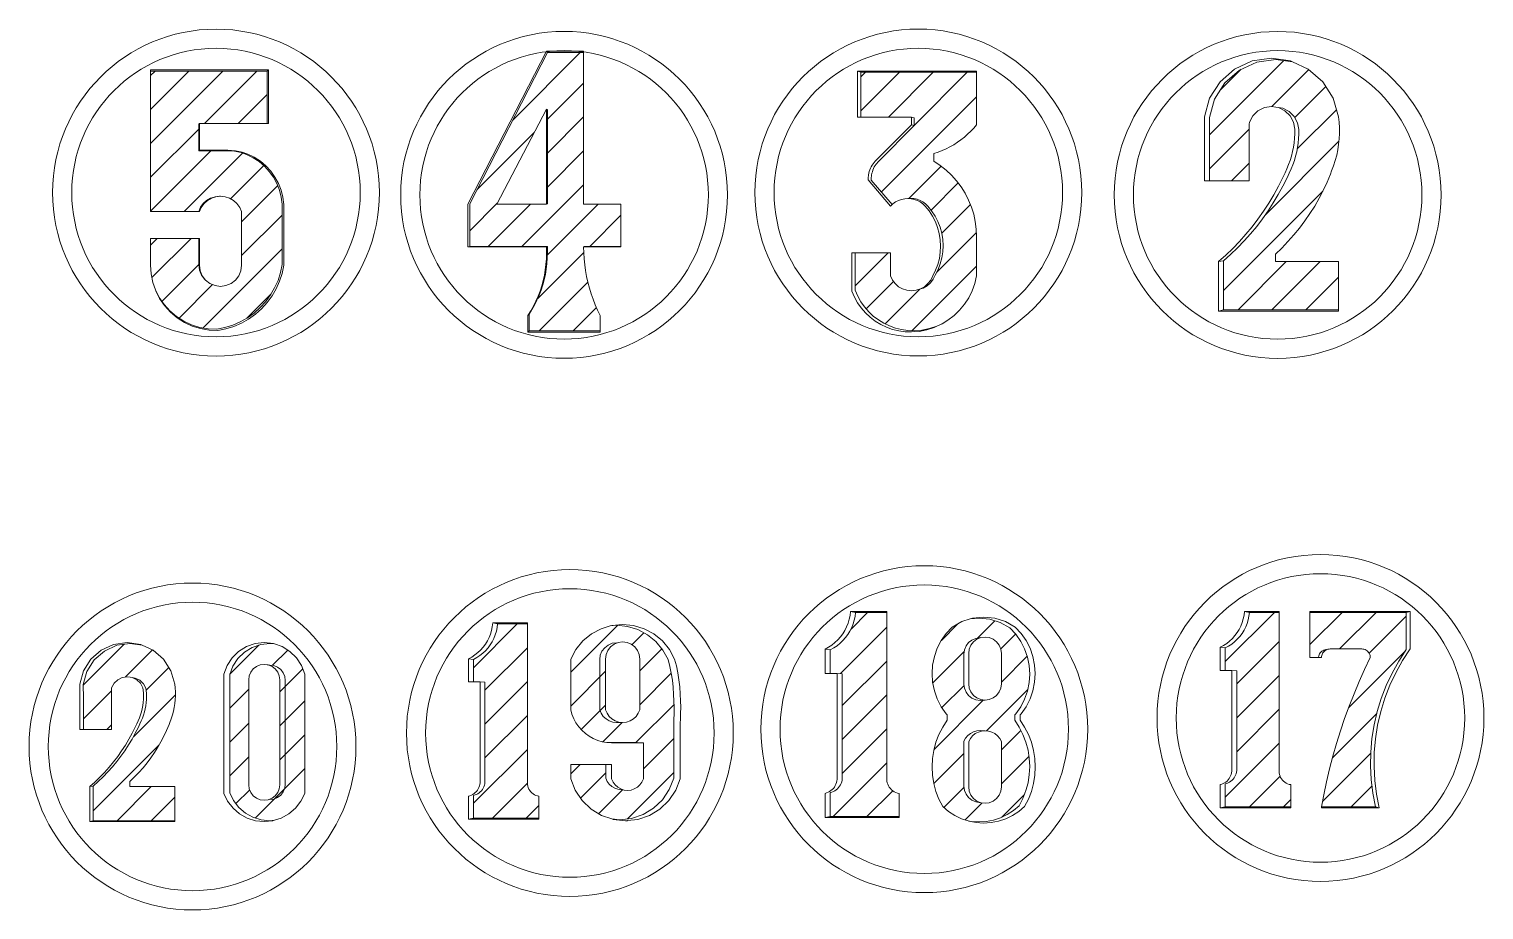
# Model space of a CAD drawing. Header units: inches. Extents: x 8 to 1469, y -316 to 465.
# Drawn here: x 449.8 to 525.7, y 419.1 to 465 of the extents above; entities that cross this region are included whole.
import ezdxf

# ---------------------------------------------------------------- set-up
doc = ezdxf.new("R2010")
doc.units = ezdxf.units.IN
doc.header["$MEASUREMENT"] = 0
pattern_1 = [(45, (3377.5813, -747.2396), (-0.8838835, 0.8838835), [])]

msp = doc.modelspace()

# ---------------------------------------------------------------- hatches: boundary and pattern name
at = {"lineweight": 20}
h = msp.add_hatch(dxfattribs=at)
h.set_pattern_fill('ANSI31', color=0, scale=10)
h.set_pattern_definition(pattern_1)
h.paths.add_polyline_path([(478.738, 463.801), (476.849, 463.801), (472.794, 455.903), (472.794, 453.688), (476.849, 453.688), (476.85, 453.356), (476.843, 453.073), (476.823, 452.79), (476.789, 452.508), (476.741, 452.228), (476.68, 451.951), (476.606, 451.678), (476.518, 451.408), (476.417, 451.143), (476.303, 450.883), (476.177, 450.628), (476.039, 450.381), (475.889, 450.14), (475.889, 449.286), (479.601, 449.286), (479.601, 450.075), (479.466, 450.354), (479.342, 450.638), (479.229, 450.927), (479.128, 451.219), (479.038, 451.516), (478.96, 451.816), (478.893, 452.118), (478.838, 452.423), (478.795, 452.73), (478.764, 453.038), (478.745, 453.348), (478.738, 453.688), (480.678, 453.688), (480.678, 455.895), (478.738, 455.895)])
h.paths.add_polyline_path([(476.798, 460.853), (476.849, 460.813), (476.849, 455.903), (476.798, 455.895), (474.212, 455.895)], flags=16)
h = msp.add_hatch(dxfattribs=at)
h.set_pattern_fill('ANSI31', color=0, scale=10)
h.set_pattern_definition(pattern_1)
h.paths.add_polyline_path([(518.114, 452.892), (514.818, 452.892), (514.818, 453.28), (515.154, 453.601), (515.477, 453.936), (515.786, 454.284), (516.08, 454.644), (516.359, 455.015), (516.623, 455.398), (516.871, 455.792), (517.102, 456.195), (517.317, 456.608), (517.514, 457.029), (517.694, 457.458), (517.755, 457.625), (517.856, 457.894), (517.944, 458.167), (518.017, 458.445), (518.076, 458.727), (518.119, 459.011), (518.148, 459.296), (518.162, 459.583), (518.161, 459.871), (518.145, 460.158), (518.114, 460.443), (517.837, 461.416), (517.295, 462.27), (516.534, 462.936), (515.708, 463.316), (514.844, 463.441), (513.853, 463.297), (512.943, 462.879), (512.189, 462.22), (511.652, 461.374), (511.378, 460.411), (511.387, 459.409), (511.387, 457.105), (513.451, 457.105), (513.451, 460.134), (513.645, 460.499), (513.912, 460.759), (514.245, 460.926), (514.614, 460.983), (514.844, 460.946), (514.983, 460.926), (514.989, 460.923), (515.209, 460.889), (515.539, 460.723), (515.804, 460.465), (515.977, 460.139), (516.043, 459.776), (516.044, 459.542), (516.033, 459.308), (516.01, 459.076), (515.977, 458.844), (515.932, 458.615), (515.876, 458.387), (515.81, 458.163), (515.732, 457.943), (515.644, 457.726), (515.546, 457.514), (515.436, 457.271), (515.211, 456.824), (514.97, 456.386), (514.712, 455.958), (514.438, 455.539), (514.149, 455.131), (513.845, 454.733), (513.526, 454.348), (513.193, 453.975), (512.846, 453.614), (512.486, 453.267), (512.113, 452.933), (512.113, 450.383), (518.114, 450.383)])
h = msp.add_hatch(dxfattribs=at)
h.set_pattern_fill('ANSI31', color=0, scale=10)
h.set_pattern_definition(pattern_1)
h.paths.add_polyline_path([(462.342, 457.593), (462.089, 457.868), (461.805, 458.109), (461.493, 458.313), (461.158, 458.478), (460.867, 458.579), (460.529, 458.65), (460.129, 458.678), (458.658, 458.678), (458.658, 460.101), (462.222, 460.101), (462.222, 462.835), (456.147, 462.835), (456.147, 455.51), (458.658, 455.51), (458.756, 455.729), (458.896, 455.923), (459.074, 456.083), (459.281, 456.203), (459.509, 456.277), (459.772, 456.304), (460.037, 456.277), (460.267, 456.202), (460.476, 456.081), (460.656, 455.919), (460.798, 455.723), (460.896, 455.502), (460.896, 452.703), (460.859, 452.419), (460.749, 452.153), (460.574, 451.926), (460.346, 451.751), (460.081, 451.641), (459.797, 451.604), (459.512, 451.641), (459.247, 451.751), (458.997, 451.942), (458.804, 452.194), (458.696, 452.456), (458.658, 452.738), (458.658, 454.103), (456.147, 454.103), (456.147, 452.703), (456.178, 452.25), (456.268, 451.806), (456.4, 451.425), (456.603, 451.024), (456.857, 450.653), (457.158, 450.32), (457.501, 450.03), (457.879, 449.787), (458.286, 449.598), (458.715, 449.464), (459.158, 449.388), (459.607, 449.373), (460.027, 449.455), (460.435, 449.581), (460.827, 449.75), (461.2, 449.96), (461.548, 450.208), (461.867, 450.492), (462.155, 450.808), (462.407, 451.153), (462.621, 451.523), (462.795, 451.913), (462.927, 452.32), (463.014, 452.738), (463.014, 455.51), (463.013, 455.883), (462.965, 456.253), (462.873, 456.615), (462.737, 456.962), (462.559, 457.29)])
h = msp.add_hatch(dxfattribs=at)
h.set_pattern_fill('ANSI31', color=0, scale=10)
h.set_pattern_definition(pattern_1)
h.paths.add_polyline_path([(499.233, 462.767), (493.2, 462.767), (493.2, 460.43), (495.831, 460.43), (495.974, 460.389), (495.974, 459.993), (494.112, 458.113), (493.997, 457.979), (493.946, 457.906), (493.9, 457.83), (493.86, 457.75), (493.826, 457.668), (493.797, 457.584), (493.774, 457.499), (493.757, 457.411), (493.741, 457.234), (493.743, 457.146), (494.837, 455.871), (494.873, 455.905), (495.009, 456.004), (495.159, 456.083), (495.317, 456.141), (495.483, 456.176), (495.651, 456.188), (495.796, 456.188), (495.963, 456.177), (496.127, 456.142), (496.284, 456.085), (496.432, 456.006), (496.567, 455.908), (496.688, 455.792), (496.891, 455.542), (497.067, 455.271), (497.214, 454.984), (497.331, 454.684), (497.415, 454.372), (497.467, 454.054), (497.485, 453.732), (497.469, 453.41), (497.42, 453.091), (497.338, 452.779), (497.224, 452.477), (497.08, 452.189), (496.977, 451.975), (496.832, 451.787), (496.653, 451.632), (496.446, 451.517), (496.308, 451.47), (496.08, 451.398), (495.842, 451.374), (495.604, 451.398), (495.376, 451.47), (495.167, 451.587), (494.986, 451.744), (494.84, 451.934), (494.736, 452.149), (494.736, 453.35), (492.908, 453.35), (492.908, 451.396), (493.039, 451.092), (493.2, 450.802), (493.389, 450.531), (493.606, 450.281), (493.847, 450.054), (494.111, 449.853), (494.393, 449.681), (494.692, 449.538), (495.004, 449.427), (495.326, 449.348), (495.654, 449.303), (495.985, 449.292), (496.383, 449.325), (496.776, 449.403), (497.157, 449.525), (497.438, 449.653), (497.74, 449.834), (498.061, 450.08), (498.351, 450.361), (498.607, 450.673), (498.826, 451.013), (499.005, 451.375), (499.141, 451.756), (499.233, 452.149), (499.233, 454.194), (499.217, 454.587), (499.166, 454.978), (499.082, 455.363), (498.966, 455.739), (498.818, 456.104), (498.639, 456.455), (498.431, 456.789), (498.195, 457.104), (497.933, 457.398), (497.647, 457.669), (497.339, 457.914), (497.011, 458.132), (497.011, 458.532), (497.226, 458.604), (497.437, 458.686), (497.644, 458.778), (497.846, 458.881), (498.043, 458.993), (498.234, 459.115), (498.419, 459.246), (498.597, 459.386), (498.768, 459.535), (498.931, 459.692), (499.086, 459.857), (499.233, 460.03)])
h = msp.add_hatch(dxfattribs=at)
h.set_pattern_fill('ANSI31', color=0, scale=10)
h.set_pattern_definition(pattern_1)
h.paths.add_polyline_path([(495.019, 425.205), (494.94, 425.243), (494.865, 425.29), (494.797, 425.345), (494.736, 425.408), (494.682, 425.478), (494.638, 425.553), (494.602, 425.633), (494.577, 425.717), (494.561, 425.804), (494.556, 425.891), (494.556, 434.594), (492.923, 434.594), (492.899, 434.39), (492.857, 434.19), (492.798, 433.994), (492.722, 433.803), (492.631, 433.62), (492.523, 433.446), (492.401, 433.282), (492.265, 433.129), (492.116, 432.988), (491.956, 432.861), (491.785, 432.748), (491.605, 432.65), (491.605, 431.417), (491.961, 431.417), (492.231, 431.398), (492.231, 425.926), (492.22, 425.841), (492.2, 425.758), (492.171, 425.678), (492.134, 425.601), (492.089, 425.529), (492.037, 425.461), (491.978, 425.4), (491.912, 425.345), (491.842, 425.297), (491.766, 425.257), (491.687, 425.225), (491.605, 425.201), (491.605, 423.949), (495.188, 423.949), (495.188, 425.16), (495.102, 425.178)])
h = msp.add_hatch(dxfattribs=at)
h.set_pattern_fill('ANSI31', color=0, scale=10)
h.set_pattern_definition(pattern_1)
h.paths.add_polyline_path([(501.226, 429.253), (501.277, 429.308), (501.534, 429.675), (501.738, 430.074), (501.887, 430.496), (501.977, 430.935), (502.008, 431.382), (501.977, 431.829), (501.887, 432.267), (501.738, 432.69), (501.534, 433.088), (501.277, 433.455), (500.973, 433.785), (500.469, 434.068), (499.918, 434.242), (499.343, 434.301), (498.908, 434.257), (498.465, 434.116), (497.956, 433.83), (497.649, 433.498), (497.39, 433.127), (497.184, 432.725), (497.033, 432.298), (496.942, 431.855), (496.912, 431.404), (496.942, 430.953), (497.033, 430.51), (497.184, 430.083), (497.39, 429.681), (497.649, 429.31), (497.701, 429.254), (497.701, 428.978), (497.465, 428.614), (497.269, 428.227), (497.114, 427.823), (497.002, 427.404), (496.934, 426.976), (496.912, 426.543), (496.934, 426.11), (497.002, 425.682), (497.114, 425.264), (497.269, 424.859), (497.465, 424.473), (497.766, 424.219), (498.096, 424.006), (498.451, 423.836), (498.793, 423.723), (498.955, 423.692), (499.343, 423.667), (499.732, 423.692), (500.114, 423.766), (500.484, 423.888), (500.835, 424.056), (501.162, 424.267), (501.459, 424.518), (501.654, 424.901), (501.807, 425.301), (501.918, 425.716), (501.985, 426.14), (502.008, 426.568), (501.985, 426.997), (501.918, 427.421), (501.807, 427.836), (501.654, 428.236), (501.459, 428.619), (501.226, 428.979)])
h.paths.add_polyline_path([(500.027, 428.356), (500.186, 428.274), (500.326, 428.163), (500.443, 428.027), (500.531, 427.871), (500.531, 425.5), (500.502, 425.279), (500.417, 425.073), (500.281, 424.896), (500.104, 424.76), (499.898, 424.675), (499.677, 424.645), (499.456, 424.675), (499.198, 424.718), (498.994, 424.803), (498.819, 424.937), (498.685, 425.112), (498.6, 425.316), (498.571, 425.535), (498.571, 427.883), (498.659, 428.037), (498.775, 428.172), (498.913, 428.282), (499.071, 428.364), (499.241, 428.414), (499.417, 428.431), (499.677, 428.424), (499.855, 428.407)], flags=16)
h.paths.add_polyline_path([(499.898, 430.049), (499.677, 430.02), (499.417, 430.011), (499.198, 430.04), (498.994, 430.125), (498.819, 430.259), (498.685, 430.435), (498.6, 430.639), (498.571, 430.858), (498.571, 432.423), (498.6, 432.642), (498.685, 432.846), (498.819, 433.021), (498.994, 433.156), (499.198, 433.24), (499.456, 433.281), (499.677, 433.31), (499.898, 433.281), (500.104, 433.195), (500.281, 433.059), (500.417, 432.883), (500.502, 432.676), (500.531, 432.455), (500.531, 430.875), (500.502, 430.653), (500.417, 430.447), (500.281, 430.27), (500.104, 430.135)], flags=16)
h = msp.add_hatch(dxfattribs=at)
h.set_pattern_fill('ANSI31', color=0, scale=10)
h.set_pattern_definition(pattern_1)
h.paths.add_polyline_path([(515.458, 425.658), (515.382, 425.693), (515.312, 425.738), (515.247, 425.791), (515.188, 425.85), (515.138, 425.917), (515.095, 425.989), (515.061, 426.065), (515.037, 426.145), (515.022, 426.227), (515.017, 426.311), (515.017, 434.599), (513.462, 434.599), (513.439, 434.405), (513.399, 434.214), (513.343, 434.027), (513.271, 433.846), (513.183, 433.672), (513.081, 433.506), (512.965, 433.349), (512.835, 433.204), (512.694, 433.07), (512.541, 432.948), (512.378, 432.841), (512.207, 432.748), (512.207, 431.574), (512.545, 431.574), (512.803, 431.555), (512.803, 426.344), (512.792, 426.263), (512.773, 426.184), (512.746, 426.108), (512.71, 426.035), (512.668, 425.965), (512.618, 425.901), (512.562, 425.843), (512.499, 425.79), (512.432, 425.745), (512.36, 425.707), (512.285, 425.676), (512.207, 425.654), (512.207, 424.461), (515.619, 424.461), (515.619, 425.614), (515.537, 425.631)])
h = msp.add_hatch(dxfattribs=at)
h.set_pattern_fill('ANSI31', color=0, scale=10)
h.set_pattern_definition(pattern_1)
h.paths.add_polyline_path([(519.857, 428.024), (519.97, 428.732), (520.132, 429.431), (520.342, 430.116), (520.601, 430.785), (520.906, 431.435), (521.255, 432.061), (521.648, 432.661), (521.648, 434.599), (516.622, 434.599), (516.622, 432.238), (517.069, 432.238), (517.073, 432.301), (517.111, 432.413), (517.176, 432.51), (517.265, 432.588), (517.37, 432.64), (517.399, 432.645), (517.344, 432.627), (517.291, 432.601), (517.243, 432.568), (517.199, 432.53), (517.16, 432.486), (517.128, 432.437), (517.102, 432.385), (517.083, 432.329), (517.072, 432.272), (517.069, 432.238), (517.225, 432.238), (517.23, 432.327), (517.269, 432.439), (517.335, 432.538), (517.424, 432.616), (517.53, 432.669), (517.617, 432.686), (517.676, 432.69), (519.365, 432.69), (519.471, 432.669), (519.577, 432.616), (519.665, 432.538), (519.73, 432.439), (519.766, 432.327), (519.771, 432.238), (519.473, 431.618), (519.189, 430.99), (518.921, 430.356), (518.669, 429.716), (518.432, 429.069), (518.211, 428.417), (518.007, 427.76), (517.818, 427.098), (517.645, 426.431), (517.488, 425.761), (517.348, 425.087), (517.234, 424.461), (520.047, 424.461), (519.909, 425.165), (519.821, 425.876), (519.782, 426.593), (519.795, 427.31)])
h = msp.add_hatch(dxfattribs=at)
h.set_pattern_fill('ANSI31', color=0, scale=10)
h.set_pattern_definition(pattern_1)
h.paths.add_polyline_path([(476.244, 425.056), (476.169, 425.092), (476.098, 425.137), (476.033, 425.189), (475.974, 425.249), (475.924, 425.315), (475.881, 425.387), (475.847, 425.464), (475.823, 425.544), (475.808, 425.626), (475.803, 425.71), (475.803, 433.997), (474.248, 433.997), (474.225, 433.804), (474.185, 433.613), (474.129, 433.426), (474.057, 433.245), (473.969, 433.071), (473.867, 432.905), (473.751, 432.748), (473.621, 432.602), (473.48, 432.468), (473.327, 432.347), (473.164, 432.239), (472.993, 432.146), (472.993, 430.972), (473.332, 430.972), (473.589, 430.954), (473.589, 425.742), (473.578, 425.662), (473.559, 425.583), (473.532, 425.506), (473.497, 425.433), (473.454, 425.364), (473.404, 425.3), (473.348, 425.241), (473.285, 425.189), (473.218, 425.143), (473.146, 425.105), (473.071, 425.075), (472.993, 425.052), (472.993, 423.86), (476.405, 423.86), (476.405, 425.013), (476.323, 425.03)])
h = msp.add_hatch(dxfattribs=at)
h.set_pattern_fill('ANSI31', color=0, scale=10)
h.set_pattern_definition(pattern_1)
h.paths.add_polyline_path([(483.435, 428.856), (483.443, 428.99), (483.453, 429.321), (483.454, 429.652), (483.448, 429.983), (483.433, 430.314), (483.406, 430.702), (483.364, 431.065), (483.306, 431.425), (483.232, 431.782), (483.141, 432.135), (482.872, 432.637), (482.51, 433.076), (482.07, 433.436), (481.568, 433.704), (481.024, 433.869), (480.458, 433.925), (480.116, 433.891), (479.652, 433.75), (479.145, 433.48), (478.7, 433.116), (478.335, 432.672), (478.063, 432.166), (478.063, 429.524), (478.129, 429.286), (478.221, 429.056), (478.339, 428.839), (478.48, 428.636), (478.643, 428.451), (478.827, 428.285), (479.027, 428.141), (479.243, 428.02), (479.471, 427.925), (479.708, 427.856), (479.952, 427.814), (479.991, 427.812), (481.529, 427.812), (481.855, 427.8), (481.855, 425.918), (481.781, 425.752), (481.674, 425.605), (481.539, 425.483), (481.381, 425.392), (481.208, 425.335), (481.027, 425.316), (480.846, 425.335), (480.529, 425.371), (480.358, 425.427), (480.202, 425.517), (480.068, 425.638), (479.962, 425.784), (479.889, 425.948), (479.889, 426.671), (478.063, 426.671), (478.063, 425.918), (478.299, 425.32), (478.658, 424.787), (479.123, 424.344), (479.674, 424.011), (480.209, 423.83), (480.605, 423.787), (481.237, 423.856), (481.841, 424.06), (482.385, 424.389), (482.846, 424.828), (483.202, 425.356), (483.435, 425.948)])
h.paths.add_polyline_path([(481.475, 429.176), (481.33, 429.04), (481.159, 428.939), (480.971, 428.875), (480.773, 428.854), (480.575, 428.875), (480.387, 428.939), (480.216, 429.04), (480.071, 429.176), (479.959, 429.34), (479.884, 429.524), (479.884, 432.166), (479.914, 432.396), (480.003, 432.611), (480.144, 432.795), (480.328, 432.936), (480.543, 433.025), (480.773, 433.056), (481.003, 433.025), (481.218, 432.936), (481.402, 432.795), (481.543, 432.611), (481.632, 432.396), (481.662, 432.166), (481.662, 429.524), (481.587, 429.34)], flags=16)
h = msp.add_hatch(dxfattribs=at)
h.set_pattern_fill('ANSI31', color=0, scale=10)
h.set_pattern_definition(pattern_1)
h.paths.add_polyline_path([(457.408, 425.512), (455.073, 425.512), (455.073, 425.787), (455.312, 426.014), (455.54, 426.251), (455.759, 426.497), (455.967, 426.752), (456.165, 427.016), (456.352, 427.287), (456.527, 427.566), (456.691, 427.851), (456.843, 428.144), (456.983, 428.442), (457.11, 428.745), (457.153, 428.864), (457.225, 429.054), (457.287, 429.248), (457.339, 429.445), (457.38, 429.644), (457.411, 429.845), (457.432, 430.047), (457.442, 430.251), (457.441, 430.454), (457.43, 430.657), (457.408, 430.86), (457.211, 431.548), (456.828, 432.153), (456.289, 432.625), (455.703, 432.894), (455.092, 432.982), (454.39, 432.881), (453.745, 432.584), (453.212, 432.118), (452.832, 431.519), (452.637, 430.837), (452.644, 430.127), (452.644, 428.496), (454.105, 428.496), (454.105, 430.641), (454.243, 430.899), (454.432, 431.083), (454.668, 431.201), (454.929, 431.242), (455.092, 431.215), (455.19, 431.201), (455.194, 431.199), (455.35, 431.175), (455.584, 431.058), (455.772, 430.875), (455.895, 430.644), (455.941, 430.387), (455.942, 430.221), (455.934, 430.056), (455.918, 429.891), (455.894, 429.727), (455.862, 429.565), (455.823, 429.404), (455.776, 429.245), (455.721, 429.089), (455.659, 428.935), (455.589, 428.785), (455.511, 428.613), (455.352, 428.297), (455.181, 427.987), (454.998, 427.683), (454.805, 427.386), (454.6, 427.097), (454.384, 426.816), (454.159, 426.543), (453.923, 426.279), (453.677, 426.023), (453.422, 425.778), (453.158, 425.541), (453.158, 423.735), (457.408, 423.735)])
h = msp.add_hatch(dxfattribs=at)
h.set_pattern_fill('ANSI31', color=0, scale=10)
h.set_pattern_definition(pattern_1)
h.paths.add_polyline_path([(460.277, 431.351), (460.277, 425.189), (460.477, 424.784), (460.753, 424.428), (461.096, 424.134), (461.49, 423.916), (461.921, 423.781), (462.37, 423.735), (462.616, 423.76), (462.968, 423.871), (463.367, 424.091), (463.713, 424.388), (463.992, 424.748), (464.193, 425.156), (464.193, 431.379), (464.026, 431.829), (463.764, 432.231), (463.42, 432.566), (463.011, 432.818), (462.61, 432.956), (462.37, 432.982), (461.897, 432.93), (461.448, 432.775), (461.043, 432.526), (460.703, 432.195), (460.443, 431.797)])
h.paths.add_polyline_path([(462.892, 425.221), (462.202, 424.691), (461.344, 425.047), (461.269, 425.612), (461.269, 431.468), (461.959, 431.997), (462.278, 431.865), (462.642, 431.823), (462.892, 431.22)], flags=16)

# ---------------------------------------------------------------- linework, layer by layer
at = {"color": 0, "lineweight": 20}
for p, q in [((476.849, 463.801), (478.738, 463.801)), ((462.222, 462.835), (462.222, 460.101)), ((493.03, 462.831), (493.03, 460.43)), ((493.2, 462.767), (493.2, 460.43)), ((476.798, 455.895), (476.798, 460.853)), ((458.697, 460.101), (458.697, 458.701)), ((493.03, 460.43), (493.2, 460.43)), ((493.2, 460.43), (495.831, 460.43)), ((495.831, 460.43), (495.974, 460.389)), ((495.974, 460.389), (495.974, 459.993)), ((459.797, 456.302), (460.037, 456.277)), ((460.037, 456.277), (460.267, 456.202)), ((460.267, 456.202), (460.476, 456.081)), ((460.476, 456.081), (460.656, 455.919)), ((456.147, 455.51), (458.658, 455.51)), ((460.656, 455.919), (460.798, 455.723)), ((460.798, 455.723), (460.896, 455.502)), ((460.896, 455.502), (460.896, 452.703)), ((460.859, 452.419), (460.749, 452.153)), ((460.896, 452.703), (460.859, 452.419)), ((459.247, 451.751), (459.019, 451.926)), ((459.512, 451.641), (459.247, 451.751)), ((459.797, 451.604), (459.512, 451.641)), ((460.081, 451.641), (459.797, 451.604)), ((460.346, 451.751), (460.081, 451.641)), ((460.574, 451.926), (460.346, 451.751)), ((460.749, 452.153), (460.574, 451.926)), ((496.308, 451.47), (496.08, 451.398)), ((491.605, 432.65), (491.605, 431.417)), ((512.207, 432.748), (512.207, 431.574)), ((472.993, 432.146), (472.993, 430.972)), ((499.499, 428.407), (499.327, 428.356)), ((499.677, 428.424), (499.499, 428.407)), ((512.207, 424.461), (515.619, 424.461)), ((517.234, 424.461), (520.047, 424.461)), ((472.993, 423.86), (476.405, 423.86)), ((491.605, 423.949), (495.188, 423.949))]:
    msp.add_line(p, q, dxfattribs=at)
for points in [[(472.703, 453.657), (472.703, 455.895), (476.798, 463.87)], [(478.738, 453.657), (480.678, 453.657), (480.678, 453.688), (480.678, 455.895), (478.738, 455.895), (478.738, 463.801), (478.738, 463.87), (476.798, 463.87), (476.849, 463.801), (472.794, 455.903), (472.794, 453.688)], [(462.296, 462.9), (456.147, 462.9), (456.147, 462.835)], [(458.697, 455.502), (456.147, 455.502), (456.147, 455.51), (456.147, 462.835), (462.222, 462.835), (462.296, 462.9), (462.296, 460.101), (462.222, 460.101), (458.697, 460.101), (458.658, 460.064), (458.658, 458.678), (458.697, 458.701), (460.182, 458.701), (460.586, 458.673), (460.927, 458.601), (461.221, 458.499), (461.559, 458.333), (461.874, 458.127), (462.161, 457.883), (462.417, 457.606), (462.636, 457.299)], [(511.124, 457.105), (511.124, 459.432), (511.114, 460.443), (511.391, 461.416), (511.933, 462.27), (512.694, 462.936), (513.613, 463.358), (514.614, 463.503), (515.615, 463.358), (515.708, 463.316), (516.534, 462.936), (517.295, 462.27), (517.837, 461.416), (518.114, 460.443), (518.145, 460.158), (518.161, 459.871), (518.162, 459.583), (518.148, 459.296), (518.119, 459.011), (518.076, 458.727), (518.017, 458.445), (517.944, 458.167), (517.856, 457.894), (517.755, 457.625), (517.694, 457.458), (517.514, 457.029), (517.317, 456.608), (517.102, 456.195), (516.871, 455.792), (516.623, 455.398), (516.359, 455.015), (516.08, 454.644), (515.786, 454.284), (515.477, 453.936), (515.154, 453.601), (514.818, 453.28), (514.818, 452.892), (518.114, 452.892), (518.114, 450.383), (518.114, 450.317), (511.857, 450.317)], [(511.387, 457.105), (511.387, 459.409), (511.378, 460.411), (511.652, 461.374), (512.189, 462.22), (512.943, 462.879), (513.853, 463.297), (514.844, 463.441), (515.708, 463.316)], [(498.061, 450.08), (498.351, 450.361), (498.607, 450.673), (498.826, 451.013), (499.005, 451.375), (499.141, 451.756), (499.233, 452.149), (499.233, 454.194), (499.217, 454.587), (499.166, 454.978), (499.082, 455.363), (498.966, 455.739), (498.818, 456.104), (498.639, 456.455), (498.431, 456.789), (498.195, 457.104), (497.933, 457.398), (497.647, 457.669), (497.339, 457.914), (497.011, 458.132), (497.011, 458.532), (497.226, 458.604), (497.437, 458.686), (497.644, 458.778), (497.846, 458.881), (498.043, 458.993), (498.234, 459.115), (498.419, 459.246), (498.597, 459.386), (498.768, 459.535), (498.931, 459.692), (499.086, 459.857), (499.233, 460.03), (499.233, 462.767)], [(511.124, 457.105), (511.387, 457.105), (513.451, 457.105), (513.451, 460.067), (513.469, 460.169), (513.645, 460.499), (513.912, 460.759), (514.245, 460.926), (514.614, 460.983), (514.844, 460.946), (514.983, 460.926), (514.989, 460.923)], [(515.584, 460.499), (515.316, 460.759), (514.989, 460.923), (515.209, 460.889), (515.539, 460.723), (515.804, 460.465), (515.977, 460.139), (516.043, 459.776), (516.044, 459.542), (516.033, 459.308), (516.01, 459.076), (515.977, 458.844), (515.932, 458.615), (515.876, 458.387), (515.81, 458.163), (515.732, 457.943), (515.644, 457.726), (515.546, 457.514), (515.436, 457.271), (515.211, 456.824), (514.97, 456.386), (514.712, 455.958), (514.438, 455.539), (514.149, 455.131), (513.845, 454.733), (513.526, 454.348), (513.193, 453.975), (512.846, 453.614), (512.486, 453.267), (512.113, 452.933)], [(495.831, 460.03), (493.951, 458.132), (493.834, 457.996), (493.783, 457.922), (493.737, 457.845), (493.696, 457.765), (493.662, 457.683), (493.632, 457.598), (493.609, 457.511), (493.592, 457.423), (493.577, 457.244), (493.578, 457.155), (494.751, 455.788), (494.837, 455.871), (494.873, 455.905), (495.009, 456.004), (495.159, 456.083), (495.317, 456.141), (495.483, 456.176), (495.651, 456.188)], [(495.831, 460.43), (495.831, 460.03), (495.974, 459.993), (494.112, 458.113), (493.997, 457.979), (493.946, 457.906), (493.9, 457.83), (493.86, 457.75), (493.826, 457.668), (493.797, 457.584), (493.774, 457.499), (493.757, 457.411), (493.741, 457.234), (493.743, 457.146), (494.837, 455.871)], [(515.584, 460.499), (515.759, 460.169), (515.826, 459.802), (515.826, 459.566), (515.815, 459.33), (515.792, 459.095), (515.758, 458.861), (515.713, 458.629), (515.657, 458.4), (515.589, 458.174), (515.511, 457.951), (515.422, 457.732), (515.323, 457.518), (515.212, 457.273), (514.985, 456.822), (514.741, 456.379), (514.481, 455.946), (514.205, 455.523), (513.913, 455.111), (513.606, 454.71), (513.284, 454.321), (512.947, 453.944), (512.597, 453.58), (512.233, 453.229), (511.857, 452.892), (511.857, 450.317), (512.113, 450.383), (518.114, 450.383)], [(458.658, 458.678), (460.129, 458.678), (460.529, 458.65), (460.867, 458.579), (461.158, 458.478), (461.493, 458.313), (461.805, 458.109), (462.089, 457.868), (462.342, 457.593), (462.559, 457.29), (462.737, 456.962), (462.873, 456.615), (462.965, 456.253), (463.013, 455.883), (463.014, 455.51), (463.014, 452.738), (462.927, 452.32), (462.795, 451.913), (462.621, 451.523), (462.407, 451.153), (462.155, 450.808), (461.867, 450.492), (461.548, 450.208), (461.2, 449.96), (460.827, 449.75), (460.435, 449.581), (460.027, 449.455), (459.607, 449.373), (459.158, 449.388), (458.715, 449.464), (458.286, 449.598), (457.879, 449.787), (457.501, 450.03), (457.158, 450.32), (456.857, 450.653), (456.603, 451.024), (456.4, 451.425)], [(456.268, 451.806), (456.4, 451.425), (456.417, 451.377), (456.621, 450.972), (456.878, 450.598), (457.182, 450.261), (457.528, 449.968), (457.91, 449.723), (458.321, 449.532), (458.754, 449.397), (459.202, 449.32), (459.655, 449.304), (460.079, 449.387), (460.491, 449.515), (460.887, 449.686), (461.263, 449.898), (461.615, 450.148), (461.937, 450.435), (462.228, 450.754), (462.483, 451.102), (462.699, 451.476), (462.875, 451.87), (463.007, 452.281), (463.095, 452.703), (463.095, 455.502), (463.094, 455.879), (463.046, 456.253), (462.953, 456.618), (462.815, 456.968), (462.636, 457.299)], [(458.844, 452.153), (458.734, 452.419), (458.697, 452.703), (458.697, 454.103), (458.658, 454.103), (456.147, 454.103), (456.147, 452.703), (456.178, 452.25), (456.268, 451.806)], [(458.844, 452.153), (459.019, 451.926), (458.977, 451.968), (458.804, 452.194), (458.696, 452.456), (458.658, 452.738), (458.658, 454.103)], [(476.798, 453.657), (472.703, 453.657), (472.794, 453.688), (476.849, 453.688)], [(480.678, 453.688), (478.77, 453.688), (478.738, 453.657), (478.745, 453.348), (478.764, 453.038), (478.795, 452.73), (478.838, 452.423), (478.893, 452.118), (478.96, 451.816), (479.038, 451.516), (479.128, 451.219), (479.229, 450.927), (479.342, 450.638), (479.466, 450.354), (479.601, 450.075), (479.601, 449.286), (479.601, 449.213), (475.828, 449.213), (475.828, 450.075), (475.98, 450.318), (476.12, 450.568), (476.247, 450.825), (476.362, 451.087), (476.464, 451.355), (476.552, 451.628), (476.628, 451.904), (476.689, 452.184), (476.738, 452.466), (476.772, 452.751), (476.792, 453.037), (476.799, 453.323)], [(476.799, 453.323), (476.798, 453.657), (476.849, 453.688), (476.85, 453.356), (476.843, 453.073), (476.823, 452.79), (476.789, 452.508), (476.741, 452.228), (476.68, 451.951), (476.606, 451.678), (476.518, 451.408), (476.417, 451.143), (476.303, 450.883), (476.177, 450.628), (476.039, 450.381), (475.889, 450.14), (475.889, 449.286)], [(496.08, 451.398), (495.842, 451.374), (495.604, 451.398), (495.376, 451.47), (495.167, 451.587), (494.986, 451.744), (494.84, 451.934), (494.736, 452.149), (494.736, 453.35), (492.908, 453.35), (492.735, 453.35), (492.735, 451.349), (492.867, 451.041), (493.029, 450.749), (493.221, 450.475), (493.44, 450.222), (493.684, 449.993), (493.95, 449.79), (494.235, 449.616), (494.537, 449.472), (494.852, 449.36), (495.176, 449.28), (495.508, 449.235), (495.842, 449.223), (496.245, 449.257), (496.641, 449.336), (497.026, 449.459), (497.394, 449.626), (497.438, 449.653), (497.74, 449.834), (498.061, 450.08)], [(492.908, 453.35), (492.908, 451.396), (493.039, 451.092), (493.2, 450.802), (493.389, 450.531), (493.606, 450.281), (493.847, 450.054), (494.111, 449.853), (494.393, 449.681), (494.692, 449.538), (495.004, 449.427), (495.326, 449.348), (495.654, 449.303), (495.985, 449.292), (496.383, 449.325), (496.776, 449.403), (497.157, 449.525), (497.438, 449.653)], [(511.857, 452.892), (512.113, 452.933), (512.113, 450.383)], [(475.828, 449.213), (475.889, 449.286), (479.601, 449.286)], [(491.328, 423.895), (495.188, 423.895), (495.188, 423.949), (495.188, 425.16), (495.102, 425.178), (495.019, 425.205), (494.94, 425.243), (494.865, 425.29), (494.797, 425.345), (494.736, 425.408), (494.682, 425.478), (494.638, 425.553), (494.602, 425.633), (494.577, 425.717), (494.561, 425.804), (494.556, 425.891), (494.556, 434.594), (494.556, 434.644), (492.659, 434.644), (492.635, 434.439), (492.592, 434.237), (492.533, 434.039), (492.457, 433.847), (492.364, 433.662), (492.255, 433.486), (492.132, 433.32), (491.995, 433.165), (491.845, 433.023), (491.683, 432.894), (491.51, 432.78), (491.328, 432.682), (491.328, 431.417), (491.605, 431.417), (491.961, 431.417), (491.961, 425.891), (491.949, 425.806), (491.929, 425.722), (491.9, 425.641), (491.862, 425.563), (491.817, 425.49), (491.764, 425.422), (491.704, 425.36), (491.639, 425.304), (491.567, 425.256), (491.491, 425.216), (491.411, 425.183), (491.328, 425.16), (491.328, 423.895), (491.605, 423.949), (491.605, 425.201), (491.687, 425.225), (491.766, 425.257), (491.842, 425.297), (491.912, 425.345), (491.978, 425.4), (492.037, 425.461), (492.089, 425.529), (492.134, 425.601), (492.171, 425.678), (492.2, 425.758), (492.22, 425.841), (492.231, 425.926), (492.231, 431.398), (491.961, 431.417)], [(491.328, 432.682), (491.605, 432.65), (491.785, 432.748), (491.956, 432.861), (492.116, 432.988), (492.265, 433.129), (492.401, 433.282), (492.523, 433.446), (492.631, 433.62), (492.722, 433.803), (492.798, 433.994), (492.857, 434.19), (492.899, 434.39), (492.923, 434.594)], [(492.659, 434.644), (492.923, 434.594), (494.556, 434.594)], [(497.701, 428.978), (497.701, 429.254), (497.649, 429.31), (497.39, 429.681), (497.184, 430.083), (497.033, 430.51), (496.942, 430.953), (496.912, 431.404), (496.942, 431.855), (497.033, 432.298), (497.184, 432.725), (497.39, 433.127), (497.649, 433.498), (497.956, 433.83), (498.465, 434.116), (498.908, 434.257), (499.021, 434.293)], [(498.793, 423.723), (498.955, 423.692), (499.343, 423.667), (499.732, 423.692), (500.114, 423.766), (500.484, 423.888), (500.835, 424.056), (501.162, 424.267), (501.459, 424.518), (501.654, 424.901), (501.807, 425.301), (501.918, 425.716), (501.985, 426.14), (502.008, 426.568), (501.985, 426.997), (501.918, 427.421), (501.807, 427.836), (501.654, 428.236), (501.459, 428.619), (501.226, 428.979), (501.226, 429.253), (501.277, 429.308), (501.534, 429.675), (501.738, 430.074), (501.887, 430.496), (501.977, 430.935), (502.008, 431.382), (501.977, 431.829), (501.887, 432.267), (501.738, 432.69), (501.534, 433.088), (501.277, 433.455), (500.973, 433.785), (500.469, 434.068), (499.918, 434.242), (499.343, 434.301), (498.908, 434.257)], [(501.503, 428.978), (501.503, 429.254), (501.555, 429.31), (501.814, 429.681), (502.021, 430.083), (502.171, 430.51), (502.262, 430.953), (502.293, 431.404), (502.262, 431.855), (502.171, 432.298), (502.021, 432.725), (501.814, 433.127), (501.555, 433.498), (501.248, 433.83), (500.739, 434.116), (500.183, 434.293), (499.602, 434.352), (499.021, 434.293)], [(511.943, 424.41), (515.619, 424.41), (515.619, 424.461), (515.619, 425.614), (515.537, 425.631), (515.458, 425.658), (515.382, 425.693), (515.312, 425.738), (515.247, 425.791), (515.188, 425.85), (515.138, 425.917), (515.095, 425.989), (515.061, 426.065), (515.037, 426.145), (515.022, 426.227), (515.017, 426.311), (515.017, 434.599), (515.017, 434.647), (513.21, 434.647), (513.187, 434.452), (513.147, 434.259), (513.09, 434.07), (513.018, 433.887), (512.929, 433.711), (512.826, 433.544), (512.709, 433.386), (512.578, 433.238), (512.435, 433.103), (512.281, 432.98), (512.116, 432.872), (511.943, 432.778), (511.943, 431.574), (512.207, 431.574), (512.545, 431.574), (512.545, 426.311), (512.534, 426.23), (512.515, 426.15), (512.487, 426.073), (512.452, 425.999), (512.409, 425.929), (512.358, 425.864), (512.301, 425.805), (512.239, 425.752), (512.171, 425.706), (512.098, 425.667), (512.022, 425.637), (511.943, 425.614), (511.943, 424.41), (512.207, 424.461), (512.207, 425.654), (512.285, 425.676), (512.36, 425.707), (512.432, 425.745), (512.499, 425.79), (512.562, 425.843), (512.618, 425.901), (512.668, 425.965), (512.71, 426.035), (512.746, 426.108), (512.773, 426.184), (512.792, 426.263), (512.803, 426.344), (512.803, 431.555), (512.545, 431.574)], [(511.943, 432.778), (512.207, 432.748), (512.378, 432.841), (512.541, 432.948), (512.694, 433.07), (512.835, 433.204), (512.965, 433.349), (513.081, 433.506), (513.183, 433.672), (513.271, 433.846), (513.343, 434.027), (513.399, 434.214), (513.439, 434.405), (513.462, 434.599)], [(513.21, 434.647), (513.462, 434.599), (515.017, 434.599)], [(521.85, 434.647), (521.648, 434.599), (516.622, 434.599)], [(521.648, 434.599), (521.648, 432.661), (521.255, 432.061), (520.906, 431.435), (520.601, 430.785), (520.342, 430.116), (520.132, 429.431), (519.97, 428.732), (519.857, 428.024), (519.795, 427.31), (519.782, 426.593), (519.821, 425.876), (519.909, 425.165), (520.047, 424.461), (520.234, 424.41), (520.094, 425.12), (520.005, 425.839), (519.966, 426.562), (519.978, 427.286), (520.041, 428.008), (520.155, 428.723), (520.319, 429.428), (520.532, 430.121), (520.793, 430.796), (521.1, 431.452), (521.453, 432.084), (521.85, 432.69), (521.85, 434.647), (516.622, 434.647), (516.622, 434.599), (516.622, 432.238), (517.069, 432.238), (517.225, 432.238), (517.228, 432.297), (517.24, 432.355), (517.259, 432.411), (517.285, 432.464), (517.318, 432.513), (517.357, 432.558), (517.401, 432.597), (517.45, 432.63), (517.503, 432.656), (517.559, 432.675), (517.617, 432.686), (517.676, 432.69), (519.326, 432.69), (519.385, 432.686), (519.442, 432.675), (519.498, 432.656), (519.55, 432.629), (519.599, 432.596), (519.643, 432.557), (519.681, 432.513), (519.714, 432.464), (519.739, 432.411), (519.757, 432.355), (519.768, 432.297), (519.771, 432.238), (519.473, 431.618), (519.189, 430.99), (518.921, 430.356), (518.669, 429.716), (518.432, 429.069), (518.211, 428.417), (518.007, 427.76), (517.818, 427.098), (517.645, 426.431), (517.488, 425.761), (517.348, 425.087), (517.234, 424.461), (517.225, 424.41), (520.234, 424.41)], [(472.729, 423.808), (476.405, 423.808), (476.405, 423.86), (476.405, 425.013), (476.323, 425.03), (476.244, 425.056), (476.169, 425.092), (476.098, 425.137), (476.033, 425.189), (475.974, 425.249), (475.924, 425.315), (475.881, 425.387), (475.847, 425.464), (475.823, 425.544), (475.808, 425.626), (475.803, 425.71), (475.803, 433.997), (475.803, 434.046), (473.996, 434.046), (473.973, 433.85), (473.933, 433.658), (473.877, 433.469), (473.804, 433.286), (473.715, 433.11), (473.612, 432.942), (473.495, 432.784), (473.364, 432.637), (473.221, 432.502), (473.067, 432.379), (472.902, 432.271), (472.729, 432.177), (472.729, 430.972), (472.993, 430.972), (473.332, 430.972), (473.332, 425.71), (473.321, 425.628), (473.301, 425.548), (473.274, 425.471), (473.238, 425.397), (473.195, 425.327), (473.144, 425.263), (473.087, 425.203), (473.025, 425.151), (472.957, 425.105), (472.884, 425.066), (472.808, 425.035), (472.729, 425.013), (472.729, 423.808), (472.993, 423.86), (472.993, 425.052), (473.071, 425.075), (473.146, 425.105), (473.218, 425.143), (473.285, 425.189), (473.348, 425.241), (473.404, 425.3), (473.454, 425.364), (473.497, 425.433), (473.532, 425.506), (473.559, 425.583), (473.578, 425.662), (473.589, 425.742), (473.589, 430.954), (473.332, 430.972)], [(472.729, 432.177), (472.993, 432.146), (473.164, 432.239), (473.327, 432.347), (473.48, 432.468), (473.621, 432.602), (473.751, 432.748), (473.867, 432.905), (473.969, 433.071), (474.057, 433.245), (474.129, 433.426), (474.185, 433.613), (474.225, 433.804), (474.248, 433.997)], [(473.996, 434.046), (474.248, 433.997), (475.803, 433.997)], [(479.652, 433.75), (479.145, 433.48), (478.7, 433.116), (478.335, 432.672), (478.063, 432.166), (478.063, 429.524), (478.129, 429.286), (478.221, 429.056), (478.339, 428.839), (478.48, 428.636), (478.643, 428.451), (478.827, 428.285), (479.027, 428.141), (479.243, 428.02), (479.471, 427.925), (479.708, 427.856), (479.952, 427.814), (479.991, 427.812), (480.199, 427.8), (481.855, 427.8)], [(479.652, 433.75), (480.116, 433.891), (480.202, 433.917), (480.773, 433.973), (481.345, 433.917), (481.895, 433.75), (482.402, 433.48), (482.846, 433.116), (483.211, 432.672), (483.483, 432.166), (483.575, 431.809), (483.65, 431.449), (483.709, 431.085), (483.751, 430.719), (483.778, 430.327), (483.793, 429.993), (483.8, 429.659), (483.798, 429.324), (483.788, 428.99), (483.78, 428.854), (483.78, 425.918), (483.545, 425.32), (483.186, 424.787), (482.72, 424.344), (482.17, 424.011), (481.561, 423.805), (481.027, 423.747)], [(480.209, 423.83), (480.605, 423.787), (481.237, 423.856), (481.841, 424.06), (482.385, 424.389), (482.846, 424.828), (483.202, 425.356), (483.435, 425.948), (483.435, 428.856), (483.443, 428.99), (483.453, 429.321), (483.454, 429.652), (483.448, 429.983), (483.433, 430.314), (483.406, 430.702), (483.364, 431.065), (483.306, 431.425), (483.232, 431.782), (483.141, 432.135), (482.872, 432.637), (482.51, 433.076), (482.07, 433.436), (481.568, 433.704), (481.024, 433.869), (480.458, 433.925), (480.116, 433.891)], [(452.457, 428.496), (452.457, 430.143), (452.45, 430.86), (452.647, 431.548), (453.03, 432.153), (453.57, 432.625), (454.22, 432.924), (454.929, 433.026), (455.638, 432.924), (455.703, 432.894), (456.289, 432.625), (456.828, 432.153), (457.211, 431.548), (457.408, 430.86), (457.43, 430.657), (457.441, 430.454), (457.442, 430.251), (457.432, 430.047), (457.411, 429.845), (457.38, 429.644), (457.339, 429.445), (457.287, 429.248), (457.225, 429.054), (457.153, 428.864), (457.11, 428.745), (456.983, 428.442), (456.843, 428.144), (456.691, 427.851), (456.527, 427.566), (456.352, 427.287), (456.165, 427.016), (455.967, 426.752), (455.759, 426.497), (455.54, 426.251), (455.312, 426.014), (455.073, 425.787), (455.073, 425.512), (457.408, 425.512), (457.408, 423.735), (457.408, 423.689), (452.977, 423.689)], [(452.644, 428.496), (452.644, 430.127), (452.637, 430.837), (452.832, 431.519), (453.212, 432.118), (453.745, 432.584), (454.39, 432.881), (455.092, 432.982), (455.703, 432.894)], [(462.616, 423.76), (462.37, 423.735), (461.921, 423.781), (461.49, 423.916), (461.096, 424.134), (460.753, 424.428), (460.477, 424.784), (460.277, 425.189), (460.277, 431.351), (460.443, 431.797), (460.703, 432.195), (461.043, 432.526), (461.448, 432.775), (461.897, 432.93), (462.37, 432.982), (462.61, 432.956)], [(480.457, 433.016), (480.229, 432.986), (480.017, 432.898), (479.835, 432.758), (479.695, 432.576), (479.607, 432.363), (479.577, 432.135), (479.577, 429.519), (479.651, 429.337), (479.763, 429.175), (479.906, 429.04), (480.075, 428.939), (480.262, 428.877), (480.457, 428.856), (480.773, 428.854), (480.971, 428.875), (481.159, 428.939), (481.33, 429.04), (481.475, 429.176), (481.587, 429.34), (481.662, 429.524), (481.662, 432.166)], [(481.662, 432.166), (481.632, 432.396), (481.543, 432.611), (481.402, 432.795), (481.218, 432.936), (481.003, 433.025), (480.773, 433.056), (480.543, 433.025), (480.328, 432.936), (480.144, 432.795), (480.003, 432.611), (479.914, 432.396), (479.884, 432.166), (479.884, 429.524), (479.959, 429.34), (480.071, 429.176), (480.216, 429.04), (480.387, 428.939), (480.575, 428.875), (480.773, 428.854)], [(499.456, 433.281), (499.25, 433.195), (499.073, 433.059), (498.937, 432.883), (498.852, 432.676), (498.823, 432.455), (498.823, 430.875), (498.852, 430.653), (498.937, 430.447), (499.073, 430.27), (499.25, 430.135), (499.456, 430.049), (499.677, 430.02)], [(517.457, 432.657), (517.399, 432.645), (517.344, 432.627), (517.291, 432.601), (517.243, 432.568), (517.199, 432.53), (517.16, 432.486), (517.128, 432.437), (517.102, 432.385), (517.083, 432.329), (517.072, 432.272), (517.069, 432.238)], [(462.37, 424.837), (462.577, 424.864), (462.771, 424.944), (462.938, 425.072), (463.065, 425.238), (463.145, 425.432), (463.173, 425.64), (463.173, 431.051), (463.145, 431.259), (463.065, 431.453), (462.938, 431.619), (462.771, 431.747), (462.577, 431.827), (462.37, 431.855), (462.081, 431.888), (461.871, 431.86), (461.675, 431.779), (461.507, 431.65), (461.378, 431.482), (461.297, 431.286), (461.269, 431.077), (461.269, 425.612)], [(461.269, 425.612), (461.297, 425.402), (461.378, 425.206), (461.507, 425.038), (461.675, 424.909), (461.871, 424.828), (462.081, 424.801), (462.29, 424.828), (462.486, 424.909), (462.654, 425.038), (462.783, 425.206), (462.864, 425.402), (462.892, 425.612), (462.892, 431.077), (462.864, 431.286), (462.783, 431.482), (462.654, 431.65), (462.486, 431.779), (462.29, 431.86), (462.081, 431.888)], [(452.457, 428.496), (452.644, 428.496), (454.105, 428.496), (454.105, 430.593), (454.118, 430.665), (454.243, 430.899), (454.432, 431.083), (454.668, 431.201), (454.929, 431.242), (455.092, 431.215), (455.19, 431.201), (455.194, 431.199)], [(455.616, 430.899), (455.427, 431.083), (455.194, 431.199), (455.35, 431.175), (455.584, 431.058), (455.772, 430.875), (455.895, 430.644), (455.941, 430.387), (455.942, 430.221), (455.934, 430.056), (455.918, 429.891), (455.894, 429.727), (455.862, 429.565), (455.823, 429.404), (455.776, 429.245), (455.721, 429.089), (455.659, 428.935), (455.589, 428.785), (455.511, 428.613), (455.352, 428.297), (455.181, 427.987), (454.998, 427.683), (454.805, 427.386), (454.6, 427.097), (454.384, 426.816), (454.159, 426.543), (453.923, 426.279), (453.677, 426.023), (453.422, 425.778), (453.158, 425.541)], [(455.616, 430.899), (455.74, 430.665), (455.787, 430.405), (455.787, 430.238), (455.779, 430.071), (455.763, 429.905), (455.739, 429.739), (455.707, 429.575), (455.668, 429.413), (455.62, 429.252), (455.564, 429.095), (455.502, 428.94), (455.431, 428.788), (455.353, 428.614), (455.192, 428.295), (455.019, 427.982), (454.835, 427.675), (454.639, 427.375), (454.432, 427.083), (454.215, 426.8), (453.987, 426.524), (453.749, 426.257), (453.501, 425.999), (453.243, 425.751), (452.977, 425.512), (452.977, 423.689), (453.158, 423.735), (457.408, 423.735)], [(497.701, 428.978), (497.465, 428.614), (497.269, 428.227), (497.114, 427.823), (497.002, 427.404), (496.934, 426.976), (496.912, 426.543), (496.934, 426.11), (497.002, 425.682), (497.114, 425.264), (497.269, 424.859), (497.465, 424.473), (497.766, 424.219), (498.096, 424.006), (498.451, 423.836), (498.793, 423.723), (498.824, 423.713)], [(498.824, 423.713), (499.21, 423.638), (499.602, 423.613), (499.994, 423.638), (500.38, 423.713), (500.754, 423.836), (501.108, 424.006), (501.438, 424.219), (501.739, 424.473), (501.935, 424.859), (502.09, 425.264), (502.202, 425.682), (502.27, 426.11), (502.293, 426.543), (502.27, 426.976), (502.202, 427.404), (502.09, 427.823), (501.935, 428.227), (501.739, 428.614), (501.503, 428.978)], [(499.327, 428.356), (499.168, 428.274), (499.028, 428.163), (498.911, 428.027), (498.823, 427.871), (498.823, 425.5), (498.852, 425.279), (498.937, 425.073), (499.073, 424.896), (499.25, 424.76), (499.456, 424.675)], [(481.027, 425.316), (481.208, 425.335), (481.381, 425.392), (481.539, 425.483), (481.674, 425.605), (481.781, 425.752), (481.855, 425.918), (481.855, 427.8), (481.529, 427.812), (479.991, 427.812)], [(480.922, 423.735), (480.283, 423.805), (480.209, 423.83), (479.674, 424.011), (479.123, 424.344), (478.658, 424.787), (478.299, 425.32), (478.063, 425.918), (478.063, 426.671), (479.889, 426.671), (480.199, 426.671), (480.199, 425.918), (480.273, 425.752), (480.38, 425.605), (480.515, 425.483), (480.673, 425.392), (480.846, 425.335)], [(481.027, 425.316), (480.846, 425.335), (480.529, 425.371), (480.358, 425.427), (480.202, 425.517), (480.068, 425.638), (479.962, 425.784), (479.889, 425.948), (479.889, 426.671)], [(452.977, 425.512), (453.158, 425.541), (453.158, 423.735)]]:
    msp.add_lwpolyline(points, dxfattribs=at)
for points in [[(493.2, 462.767), (499.233, 462.767), (499.233, 462.831), (493.03, 462.831)], [(474.212, 455.895), (476.798, 460.853), (476.849, 460.813), (476.849, 455.903), (476.798, 455.895)], [(458.697, 455.502), (458.795, 455.723), (458.937, 455.919), (459.117, 456.081), (459.326, 456.202), (459.556, 456.277), (459.797, 456.302), (459.747, 456.302), (459.509, 456.277), (459.281, 456.203), (459.074, 456.083), (458.896, 455.923), (458.756, 455.729), (458.658, 455.51)], [(495.963, 456.177), (495.796, 456.188), (495.651, 456.188), (495.82, 456.176), (495.985, 456.141), (496.144, 456.083), (496.293, 456.004), (496.43, 455.905), (496.552, 455.788), (496.757, 455.535), (496.935, 455.262), (497.084, 454.972), (497.201, 454.668), (497.287, 454.354), (497.339, 454.032), (497.357, 453.707), (497.341, 453.382), (497.292, 453.06), (497.209, 452.745), (497.094, 452.44), (496.948, 452.149), (496.844, 451.934), (496.698, 451.744), (496.517, 451.587), (496.308, 451.47), (496.446, 451.517), (496.653, 451.632), (496.832, 451.787), (496.977, 451.975), (497.08, 452.189), (497.224, 452.477), (497.338, 452.779), (497.42, 453.091), (497.469, 453.41), (497.485, 453.732), (497.467, 454.054), (497.415, 454.372), (497.331, 454.684), (497.214, 454.984), (497.067, 455.271), (496.891, 455.542), (496.688, 455.792), (496.567, 455.908), (496.432, 456.006), (496.284, 456.085), (496.127, 456.142)], [(499.198, 430.04), (498.994, 430.125), (498.819, 430.259), (498.685, 430.435), (498.6, 430.639), (498.571, 430.858), (498.571, 432.423), (498.6, 432.642), (498.685, 432.846), (498.819, 433.021), (498.994, 433.156), (499.198, 433.24), (499.456, 433.281), (499.677, 433.31), (499.898, 433.281), (500.104, 433.195), (500.281, 433.059), (500.417, 432.883), (500.502, 432.676), (500.531, 432.455), (500.531, 430.875), (500.502, 430.653), (500.417, 430.447), (500.281, 430.27), (500.104, 430.135), (499.898, 430.049), (499.677, 430.02), (499.417, 430.011)], [(463.713, 424.388), (463.367, 424.091), (462.968, 423.871), (462.616, 423.76), (462.534, 423.735), (462.081, 423.689), (461.627, 423.735), (461.193, 423.871), (460.794, 424.091), (460.448, 424.388), (460.169, 424.748), (459.968, 425.156), (459.968, 431.379), (460.135, 431.829), (460.397, 432.231), (460.741, 432.566), (461.15, 432.818), (461.604, 432.974), (462.081, 433.026), (462.557, 432.974), (462.61, 432.956), (463.011, 432.818), (463.42, 432.566), (463.764, 432.231), (464.026, 431.829), (464.193, 431.379), (464.193, 425.156), (463.992, 424.748)], [(500.281, 424.896), (500.417, 425.073), (500.502, 425.279), (500.531, 425.5), (500.531, 427.871), (500.443, 428.027), (500.326, 428.163), (500.186, 428.274), (500.027, 428.356), (499.855, 428.407), (499.677, 428.424), (499.417, 428.431), (499.241, 428.414), (499.071, 428.364), (498.913, 428.282), (498.775, 428.172), (498.659, 428.037), (498.571, 427.883), (498.571, 425.535), (498.6, 425.316), (498.685, 425.112), (498.819, 424.937), (498.994, 424.803), (499.198, 424.718), (499.456, 424.675), (499.677, 424.645), (499.898, 424.675), (500.104, 424.76)], [(481.027, 423.735), (481.027, 423.747), (480.922, 423.735)]]:
    msp.add_lwpolyline(points, close=True, dxfattribs=at)
for centre, radius in [((459.561, 456.494), 8.524), ((477.718, 456.374), 8.524), ((496.195, 456.496), 8.524), ((514.94, 456.373), 8.524), ((459.561, 456.494), 7.524), ((477.718, 456.374), 7.524), ((496.195, 456.496), 7.524), ((514.94, 456.373), 7.524), ((517.173, 429.094), 8.524), ((478.021, 428.308), 8.524), ((496.505, 428.507), 8.524), ((517.173, 429.094), 7.524), ((458.336, 427.606), 8.524), ((478.021, 428.308), 7.524), ((496.505, 428.507), 7.524), ((458.336, 427.606), 7.524)]:
    msp.add_circle(centre, radius, dxfattribs=at)

doc.saveas('drawing.dxf')
